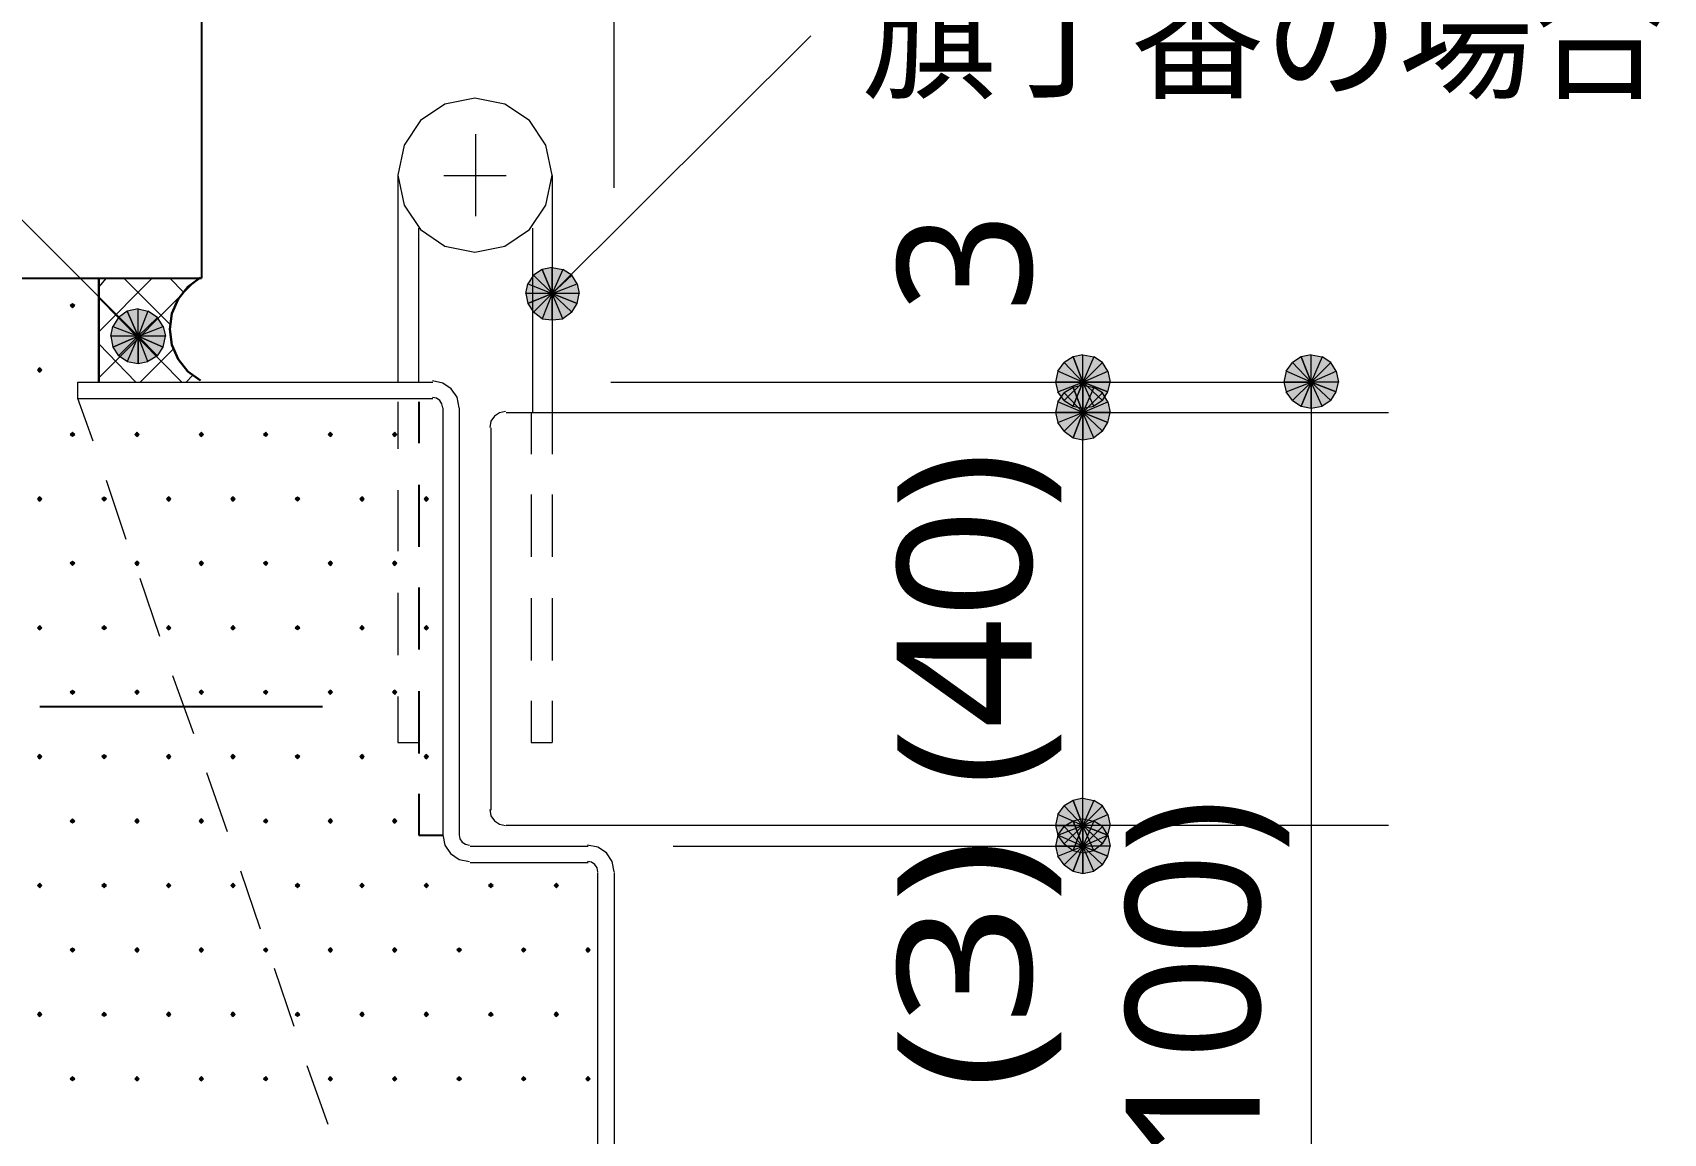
# Model space of a CAD drawing. Header units: millimetres. Extents: x 0 to 420, y 0 to 297.
# Drawn here: x 71.91 to 103.52, y 93.94 to 115.27 of the extents above; entities that cross this region are included whole.
import ezdxf
from ezdxf.enums import TextEntityAlignment as Align

# ---------------------------------------------------------------- set-up
doc = ezdxf.new("R2010")
doc.units = ezdxf.units.MM
doc.styles.add('kst32b', font='NotoSansJP-Variable.ttf')

msp = doc.modelspace()

# ---------------------------------------------------------------- hatches: boundary and pattern name
for points in [[(81.788, 110.68), (81.619, 110.575), (81.979, 110.215), (81.788, 110.68)], [(72.686, 110.024), (72.665, 110.003), (72.644, 109.982), (72.665, 109.961), (72.686, 109.94), (72.708, 109.961), (72.729, 109.982), (72.708, 110.003), (72.686, 110.024)], [(73.745, 109.876), (73.575, 109.749), (73.956, 109.389), (73.745, 109.876)], [(72.051, 108.775), (72.03, 108.754), (72.009, 108.733), (72.03, 108.712), (72.051, 108.691), (72.073, 108.712), (72.094, 108.733), (72.073, 108.754), (72.051, 108.775)], [(92.075, 108.035), (92.266, 107.992), (92.266, 108.5), (92.075, 108.035)], [(96.499, 108.035), (96.689, 107.992), (96.689, 108.5), (96.499, 108.035)], [(92.075, 107.421), (92.266, 107.379), (92.266, 107.908), (92.075, 107.421)], [(72.686, 107.527), (72.665, 107.505), (72.644, 107.484), (72.665, 107.463), (72.686, 107.442), (72.708, 107.463), (72.729, 107.484), (72.708, 107.505), (72.686, 107.527)], [(73.935, 107.527), (73.914, 107.505), (73.893, 107.484), (73.914, 107.463), (73.935, 107.442), (73.956, 107.463), (73.978, 107.484), (73.956, 107.505), (73.935, 107.527)], [(75.184, 107.527), (75.163, 107.505), (75.142, 107.484), (75.163, 107.463), (75.184, 107.442), (75.205, 107.463), (75.226, 107.484), (75.205, 107.505), (75.184, 107.527)], [(76.433, 107.527), (76.412, 107.505), (76.391, 107.484), (76.412, 107.463), (76.433, 107.442), (76.454, 107.463), (76.475, 107.484), (76.454, 107.505), (76.433, 107.527)], [(77.682, 107.527), (77.661, 107.505), (77.639, 107.484), (77.661, 107.463), (77.682, 107.442), (77.703, 107.463), (77.724, 107.484), (77.703, 107.505), (77.682, 107.527)], [(78.931, 107.527), (78.909, 107.505), (78.888, 107.484), (78.909, 107.463), (78.931, 107.442), (78.952, 107.463), (78.973, 107.484), (78.952, 107.505), (78.931, 107.527)], [(72.051, 106.278), (72.03, 106.257), (72.009, 106.236), (72.03, 106.214), (72.051, 106.193), (72.073, 106.214), (72.094, 106.236), (72.073, 106.257), (72.051, 106.278)], [(73.3, 106.278), (73.279, 106.257), (73.258, 106.236), (73.279, 106.214), (73.3, 106.193), (73.321, 106.214), (73.343, 106.236), (73.321, 106.257), (73.3, 106.278)], [(74.549, 106.278), (74.528, 106.257), (74.507, 106.236), (74.528, 106.214), (74.549, 106.193), (74.57, 106.214), (74.591, 106.236), (74.57, 106.257), (74.549, 106.278)], [(75.798, 106.278), (75.777, 106.257), (75.756, 106.236), (75.777, 106.214), (75.798, 106.193), (75.819, 106.214), (75.84, 106.236), (75.819, 106.257), (75.798, 106.278)], [(77.047, 106.278), (77.026, 106.257), (77.004, 106.236), (77.026, 106.214), (77.047, 106.193), (77.068, 106.214), (77.089, 106.236), (77.068, 106.257), (77.047, 106.278)], [(78.296, 106.278), (78.274, 106.257), (78.253, 106.236), (78.274, 106.214), (78.296, 106.193), (78.317, 106.214), (78.338, 106.236), (78.317, 106.257), (78.296, 106.278)], [(79.544, 106.278), (79.523, 106.257), (79.502, 106.236), (79.523, 106.214), (79.544, 106.193), (79.566, 106.214), (79.587, 106.236), (79.566, 106.257), (79.544, 106.278)], [(72.686, 105.029), (72.665, 105.008), (72.644, 104.987), (72.665, 104.966), (72.686, 104.944), (72.708, 104.966), (72.729, 104.987), (72.708, 105.008), (72.686, 105.029)], [(73.935, 105.029), (73.914, 105.008), (73.893, 104.987), (73.914, 104.966), (73.935, 104.944), (73.956, 104.966), (73.978, 104.987), (73.956, 105.008), (73.935, 105.029)], [(75.184, 105.029), (75.163, 105.008), (75.142, 104.987), (75.163, 104.966), (75.184, 104.944), (75.205, 104.966), (75.226, 104.987), (75.205, 105.008), (75.184, 105.029)], [(76.433, 105.029), (76.412, 105.008), (76.391, 104.987), (76.412, 104.966), (76.433, 104.944), (76.454, 104.966), (76.475, 104.987), (76.454, 105.008), (76.433, 105.029)], [(77.682, 105.029), (77.661, 105.008), (77.639, 104.987), (77.661, 104.966), (77.682, 104.944), (77.703, 104.966), (77.724, 104.987), (77.703, 105.008), (77.682, 105.029)], [(78.931, 105.029), (78.909, 105.008), (78.888, 104.987), (78.909, 104.966), (78.931, 104.944), (78.952, 104.966), (78.973, 104.987), (78.952, 105.008), (78.931, 105.029)], [(72.051, 103.78), (72.03, 103.759), (72.009, 103.738), (72.03, 103.717), (72.051, 103.696), (72.073, 103.717), (72.094, 103.738), (72.073, 103.759), (72.051, 103.78)], [(73.3, 103.78), (73.279, 103.759), (73.258, 103.738), (73.279, 103.717), (73.3, 103.696), (73.321, 103.717), (73.343, 103.738), (73.321, 103.759), (73.3, 103.78)], [(74.549, 103.78), (74.528, 103.759), (74.507, 103.738), (74.528, 103.717), (74.549, 103.696), (74.57, 103.717), (74.591, 103.738), (74.57, 103.759), (74.549, 103.78)], [(75.798, 103.78), (75.777, 103.759), (75.756, 103.738), (75.777, 103.717), (75.798, 103.696), (75.819, 103.717), (75.84, 103.738), (75.819, 103.759), (75.798, 103.78)], [(77.047, 103.78), (77.026, 103.759), (77.004, 103.738), (77.026, 103.717), (77.047, 103.696), (77.068, 103.717), (77.089, 103.738), (77.068, 103.759), (77.047, 103.78)], [(78.296, 103.78), (78.274, 103.759), (78.253, 103.738), (78.274, 103.717), (78.296, 103.696), (78.317, 103.717), (78.338, 103.738), (78.317, 103.759), (78.296, 103.78)], [(79.544, 103.78), (79.523, 103.759), (79.502, 103.738), (79.523, 103.717), (79.544, 103.696), (79.566, 103.717), (79.587, 103.738), (79.566, 103.759), (79.544, 103.78)], [(72.686, 102.531), (72.665, 102.51), (72.644, 102.489), (72.665, 102.468), (72.686, 102.447), (72.708, 102.468), (72.729, 102.489), (72.708, 102.51), (72.686, 102.531)], [(73.935, 102.531), (73.914, 102.51), (73.893, 102.489), (73.914, 102.468), (73.935, 102.447), (73.956, 102.468), (73.978, 102.489), (73.956, 102.51), (73.935, 102.531)], [(75.184, 102.531), (75.163, 102.51), (75.142, 102.489), (75.163, 102.468), (75.184, 102.447), (75.205, 102.468), (75.226, 102.489), (75.205, 102.51), (75.184, 102.531)], [(76.433, 102.531), (76.412, 102.51), (76.391, 102.489), (76.412, 102.468), (76.433, 102.447), (76.454, 102.468), (76.475, 102.489), (76.454, 102.51), (76.433, 102.531)], [(77.682, 102.531), (77.661, 102.51), (77.639, 102.489), (77.661, 102.468), (77.682, 102.447), (77.703, 102.468), (77.724, 102.489), (77.703, 102.51), (77.682, 102.531)], [(78.931, 102.531), (78.909, 102.51), (78.888, 102.489), (78.909, 102.468), (78.931, 102.447), (78.952, 102.468), (78.973, 102.489), (78.952, 102.51), (78.931, 102.531)], [(72.051, 101.282), (72.03, 101.261), (72.009, 101.24), (72.03, 101.219), (72.051, 101.198), (72.073, 101.219), (72.094, 101.24), (72.073, 101.261), (72.051, 101.282)], [(73.3, 101.282), (73.279, 101.261), (73.258, 101.24), (73.279, 101.219), (73.3, 101.198), (73.321, 101.219), (73.343, 101.24), (73.321, 101.261), (73.3, 101.282)], [(74.549, 101.282), (74.528, 101.261), (74.507, 101.24), (74.528, 101.219), (74.549, 101.198), (74.57, 101.219), (74.591, 101.24), (74.57, 101.261), (74.549, 101.282)], [(75.798, 101.282), (75.777, 101.261), (75.756, 101.24), (75.777, 101.219), (75.798, 101.198), (75.819, 101.219), (75.84, 101.24), (75.819, 101.261), (75.798, 101.282)], [(77.047, 101.282), (77.026, 101.261), (77.004, 101.24), (77.026, 101.219), (77.047, 101.198), (77.068, 101.219), (77.089, 101.24), (77.068, 101.261), (77.047, 101.282)], [(78.296, 101.282), (78.274, 101.261), (78.253, 101.24), (78.274, 101.219), (78.296, 101.198), (78.317, 101.219), (78.338, 101.24), (78.317, 101.261), (78.296, 101.282)], [(79.544, 101.282), (79.523, 101.261), (79.502, 101.24), (79.523, 101.219), (79.544, 101.198), (79.566, 101.219), (79.587, 101.24), (79.566, 101.261), (79.544, 101.282)], [(72.686, 100.034), (72.665, 100.012), (72.644, 99.991), (72.665, 99.97), (72.686, 99.949), (72.708, 99.97), (72.729, 99.991), (72.708, 100.012), (72.686, 100.034)], [(73.935, 100.034), (73.914, 100.012), (73.893, 99.991), (73.914, 99.97), (73.935, 99.949), (73.956, 99.97), (73.978, 99.991), (73.956, 100.012), (73.935, 100.034)], [(75.184, 100.034), (75.163, 100.012), (75.142, 99.991), (75.163, 99.97), (75.184, 99.949), (75.205, 99.97), (75.226, 99.991), (75.205, 100.012), (75.184, 100.034)], [(76.433, 100.034), (76.412, 100.012), (76.391, 99.991), (76.412, 99.97), (76.433, 99.949), (76.454, 99.97), (76.475, 99.991), (76.454, 100.012), (76.433, 100.034)], [(77.682, 100.034), (77.661, 100.012), (77.639, 99.991), (77.661, 99.97), (77.682, 99.949), (77.703, 99.97), (77.724, 99.991), (77.703, 100.012), (77.682, 100.034)], [(78.931, 100.034), (78.909, 100.012), (78.888, 99.991), (78.909, 99.97), (78.931, 99.949), (78.952, 99.97), (78.973, 99.991), (78.952, 100.012), (78.931, 100.034)], [(92.075, 99.42), (92.266, 99.377), (92.266, 99.907), (92.075, 99.42)], [(92.075, 99.018), (92.266, 98.975), (92.266, 99.504), (92.075, 99.018)], [(72.051, 98.785), (72.03, 98.764), (72.009, 98.743), (72.03, 98.721), (72.051, 98.7), (72.073, 98.721), (72.094, 98.743), (72.073, 98.764), (72.051, 98.785)], [(73.3, 98.785), (73.279, 98.764), (73.258, 98.743), (73.279, 98.721), (73.3, 98.7), (73.321, 98.721), (73.343, 98.743), (73.321, 98.764), (73.3, 98.785)], [(74.549, 98.785), (74.528, 98.764), (74.507, 98.743), (74.528, 98.721), (74.549, 98.7), (74.57, 98.721), (74.591, 98.743), (74.57, 98.764), (74.549, 98.785)], [(75.798, 98.785), (75.777, 98.764), (75.756, 98.743), (75.777, 98.721), (75.798, 98.7), (75.819, 98.721), (75.84, 98.743), (75.819, 98.764), (75.798, 98.785)], [(77.047, 98.785), (77.026, 98.764), (77.004, 98.743), (77.026, 98.721), (77.047, 98.7), (77.068, 98.721), (77.089, 98.743), (77.068, 98.764), (77.047, 98.785)], [(78.296, 98.785), (78.274, 98.764), (78.253, 98.743), (78.274, 98.721), (78.296, 98.7), (78.317, 98.721), (78.338, 98.743), (78.317, 98.764), (78.296, 98.785)], [(79.544, 98.785), (79.523, 98.764), (79.502, 98.743), (79.523, 98.721), (79.544, 98.7), (79.566, 98.721), (79.587, 98.743), (79.566, 98.764), (79.544, 98.785)], [(80.793, 98.785), (80.772, 98.764), (80.751, 98.743), (80.772, 98.721), (80.793, 98.7), (80.814, 98.721), (80.836, 98.743), (80.814, 98.764), (80.793, 98.785)], [(82.063, 98.785), (82.042, 98.764), (82.021, 98.743), (82.042, 98.721), (82.063, 98.7), (82.084, 98.721), (82.106, 98.743), (82.084, 98.764), (82.063, 98.785)], [(72.686, 97.536), (72.665, 97.515), (72.644, 97.494), (72.665, 97.472), (72.686, 97.451), (72.708, 97.472), (72.729, 97.494), (72.708, 97.515), (72.686, 97.536)], [(73.935, 97.536), (73.914, 97.515), (73.893, 97.494), (73.914, 97.472), (73.935, 97.451), (73.956, 97.472), (73.978, 97.494), (73.956, 97.515), (73.935, 97.536)], [(75.184, 97.536), (75.163, 97.515), (75.142, 97.494), (75.163, 97.472), (75.184, 97.451), (75.205, 97.472), (75.226, 97.494), (75.205, 97.515), (75.184, 97.536)], [(76.433, 97.536), (76.412, 97.515), (76.391, 97.494), (76.412, 97.472), (76.433, 97.451), (76.454, 97.472), (76.475, 97.494), (76.454, 97.515), (76.433, 97.536)], [(77.682, 97.536), (77.661, 97.515), (77.639, 97.494), (77.661, 97.472), (77.682, 97.451), (77.703, 97.472), (77.724, 97.494), (77.703, 97.515), (77.682, 97.536)], [(78.931, 97.536), (78.909, 97.515), (78.888, 97.494), (78.909, 97.472), (78.931, 97.451), (78.952, 97.472), (78.973, 97.494), (78.952, 97.515), (78.931, 97.536)], [(80.179, 97.536), (80.158, 97.515), (80.137, 97.494), (80.158, 97.472), (80.179, 97.451), (80.201, 97.472), (80.222, 97.494), (80.201, 97.515), (80.179, 97.536)], [(81.428, 97.536), (81.407, 97.515), (81.386, 97.494), (81.407, 97.472), (81.428, 97.451), (81.449, 97.472), (81.471, 97.494), (81.449, 97.515), (81.428, 97.536)], [(82.677, 97.536), (82.656, 97.515), (82.635, 97.494), (82.656, 97.472), (82.677, 97.451), (82.698, 97.472), (82.719, 97.494), (82.698, 97.515), (82.677, 97.536)], [(72.051, 96.287), (72.03, 96.266), (72.009, 96.245), (72.03, 96.224), (72.051, 96.202), (72.073, 96.224), (72.094, 96.245), (72.073, 96.266), (72.051, 96.287)], [(73.3, 96.287), (73.279, 96.266), (73.258, 96.245), (73.279, 96.224), (73.3, 96.202), (73.321, 96.224), (73.343, 96.245), (73.321, 96.266), (73.3, 96.287)], [(74.549, 96.287), (74.528, 96.266), (74.507, 96.245), (74.528, 96.224), (74.549, 96.202), (74.57, 96.224), (74.591, 96.245), (74.57, 96.266), (74.549, 96.287)], [(75.798, 96.287), (75.777, 96.266), (75.756, 96.245), (75.777, 96.224), (75.798, 96.202), (75.819, 96.224), (75.84, 96.245), (75.819, 96.266), (75.798, 96.287)], [(77.047, 96.287), (77.026, 96.266), (77.004, 96.245), (77.026, 96.224), (77.047, 96.202), (77.068, 96.224), (77.089, 96.245), (77.068, 96.266), (77.047, 96.287)], [(78.296, 96.287), (78.274, 96.266), (78.253, 96.245), (78.274, 96.224), (78.296, 96.202), (78.317, 96.224), (78.338, 96.245), (78.317, 96.266), (78.296, 96.287)], [(79.544, 96.287), (79.523, 96.266), (79.502, 96.245), (79.523, 96.224), (79.544, 96.202), (79.566, 96.224), (79.587, 96.245), (79.566, 96.266), (79.544, 96.287)], [(80.793, 96.287), (80.772, 96.266), (80.751, 96.245), (80.772, 96.224), (80.793, 96.202), (80.814, 96.224), (80.836, 96.245), (80.814, 96.266), (80.793, 96.287)], [(82.063, 96.287), (82.042, 96.266), (82.021, 96.245), (82.042, 96.224), (82.063, 96.202), (82.084, 96.224), (82.106, 96.245), (82.084, 96.266), (82.063, 96.287)], [(72.686, 95.038), (72.665, 95.017), (72.644, 94.996), (72.665, 94.975), (72.686, 94.954), (72.708, 94.975), (72.729, 94.996), (72.708, 95.017), (72.686, 95.038)], [(73.935, 95.038), (73.914, 95.017), (73.893, 94.996), (73.914, 94.975), (73.935, 94.954), (73.956, 94.975), (73.978, 94.996), (73.956, 95.017), (73.935, 95.038)], [(75.184, 95.038), (75.163, 95.017), (75.142, 94.996), (75.163, 94.975), (75.184, 94.954), (75.205, 94.975), (75.226, 94.996), (75.205, 95.017), (75.184, 95.038)], [(76.433, 95.038), (76.412, 95.017), (76.391, 94.996), (76.412, 94.975), (76.433, 94.954), (76.454, 94.975), (76.475, 94.996), (76.454, 95.017), (76.433, 95.038)], [(77.682, 95.038), (77.661, 95.017), (77.639, 94.996), (77.661, 94.975), (77.682, 94.954), (77.703, 94.975), (77.724, 94.996), (77.703, 95.017), (77.682, 95.038)], [(78.931, 95.038), (78.909, 95.017), (78.888, 94.996), (78.909, 94.975), (78.931, 94.954), (78.952, 94.975), (78.973, 94.996), (78.952, 95.017), (78.931, 95.038)], [(80.179, 95.038), (80.158, 95.017), (80.137, 94.996), (80.158, 94.975), (80.179, 94.954), (80.201, 94.975), (80.222, 94.996), (80.201, 95.017), (80.179, 95.038)], [(81.428, 95.038), (81.407, 95.017), (81.386, 94.996), (81.407, 94.975), (81.428, 94.954), (81.449, 94.975), (81.471, 94.996), (81.449, 95.017), (81.428, 95.038)], [(82.677, 95.038), (82.656, 95.017), (82.635, 94.996), (82.656, 94.975), (82.677, 94.954), (82.698, 94.975), (82.719, 94.996), (82.698, 95.017), (82.677, 95.038)]]:
    msp.add_hatch(color=7).paths.add_polyline_path(points)
h = msp.add_hatch(color=7)
h.paths.add_polyline_path([(82.36, 110.575), (82.19, 110.68), (81.979, 110.215), (82.36, 110.575)])
h.paths.add_polyline_path([(82.19, 110.68), (81.979, 110.215), (81.979, 110.723), (82.19, 110.68)])
h.paths.add_polyline_path([(81.979, 110.215), (81.979, 110.723), (81.788, 110.68), (81.979, 110.215)])
h = msp.add_hatch(color=7)
h.paths.add_polyline_path([(81.619, 110.575), (81.513, 110.405), (81.979, 110.215), (81.619, 110.575)])
h.paths.add_polyline_path([(81.513, 110.405), (81.979, 110.215), (81.471, 110.215), (81.513, 110.405)])
h.paths.add_polyline_path([(81.979, 110.215), (81.471, 110.215), (81.513, 110.024), (81.979, 110.215)])
h = msp.add_hatch(color=7)
h.paths.add_polyline_path([(82.465, 110.024), (82.508, 110.215), (81.979, 110.215), (82.465, 110.024)])
h.paths.add_polyline_path([(82.508, 110.215), (81.979, 110.215), (82.465, 110.405), (82.508, 110.215)])
h.paths.add_polyline_path([(81.979, 110.215), (82.465, 110.405), (82.36, 110.575), (81.979, 110.215)])
h = msp.add_hatch(color=7)
h.paths.add_polyline_path([(81.513, 110.024), (81.619, 109.855), (81.979, 110.215), (81.513, 110.024)])
h.paths.add_polyline_path([(81.619, 109.855), (81.979, 110.215), (81.788, 109.728), (81.619, 109.855)])
h.paths.add_polyline_path([(81.979, 110.215), (81.788, 109.728), (81.979, 109.707), (81.979, 110.215)])
h = msp.add_hatch(color=7)
h.paths.add_polyline_path([(81.979, 109.707), (82.19, 109.728), (81.979, 110.215), (81.979, 109.707)])
h.paths.add_polyline_path([(82.19, 109.728), (81.979, 110.215), (82.36, 109.855), (82.19, 109.728)])
h.paths.add_polyline_path([(81.979, 110.215), (82.36, 109.855), (82.465, 110.024), (81.979, 110.215)])
h = msp.add_hatch(color=7)
h.paths.add_polyline_path([(73.575, 109.749), (73.47, 109.58), (73.956, 109.389), (73.575, 109.749)])
h.paths.add_polyline_path([(73.47, 109.58), (73.956, 109.389), (73.427, 109.389), (73.47, 109.58)])
h.paths.add_polyline_path([(73.956, 109.389), (73.427, 109.389), (73.47, 109.178), (73.956, 109.389)])
h = msp.add_hatch(color=7)
h.paths.add_polyline_path([(74.337, 109.749), (74.147, 109.876), (73.956, 109.389), (74.337, 109.749)])
h.paths.add_polyline_path([(74.147, 109.876), (73.956, 109.389), (73.956, 109.918), (74.147, 109.876)])
h.paths.add_polyline_path([(73.956, 109.389), (73.956, 109.918), (73.745, 109.876), (73.956, 109.389)])
h = msp.add_hatch(color=7)
h.paths.add_polyline_path([(74.443, 109.178), (74.486, 109.389), (73.956, 109.389), (74.443, 109.178)])
h.paths.add_polyline_path([(74.486, 109.389), (73.956, 109.389), (74.443, 109.58), (74.486, 109.389)])
h.paths.add_polyline_path([(73.956, 109.389), (74.443, 109.58), (74.337, 109.749), (73.956, 109.389)])
h = msp.add_hatch(color=7)
h.paths.add_polyline_path([(73.47, 109.178), (73.575, 109.008), (73.956, 109.389), (73.47, 109.178)])
h.paths.add_polyline_path([(73.575, 109.008), (73.956, 109.389), (73.745, 108.902), (73.575, 109.008)])
h.paths.add_polyline_path([(73.956, 109.389), (73.745, 108.902), (73.956, 108.86), (73.956, 109.389)])
h = msp.add_hatch(color=7)
h.paths.add_polyline_path([(73.956, 108.86), (74.147, 108.902), (73.956, 109.389), (73.956, 108.86)])
h.paths.add_polyline_path([(74.147, 108.902), (73.956, 109.389), (74.337, 109.008), (74.147, 108.902)])
h.paths.add_polyline_path([(73.956, 109.389), (74.337, 109.008), (74.443, 109.178), (73.956, 109.389)])
h = msp.add_hatch(color=7)
h.paths.add_polyline_path([(92.646, 108.881), (92.477, 108.987), (92.266, 108.5), (92.646, 108.881)])
h.paths.add_polyline_path([(92.477, 108.987), (92.266, 108.5), (92.266, 109.029), (92.477, 108.987)])
h.paths.add_polyline_path([(92.266, 108.5), (92.266, 109.029), (92.075, 108.987), (92.266, 108.5)])
h = msp.add_hatch(color=7)
h.paths.add_polyline_path([(97.07, 108.881), (96.901, 108.987), (96.689, 108.5), (97.07, 108.881)])
h.paths.add_polyline_path([(96.901, 108.987), (96.689, 108.5), (96.689, 109.029), (96.901, 108.987)])
h.paths.add_polyline_path([(96.689, 108.5), (96.689, 109.029), (96.499, 108.987), (96.689, 108.5)])
h = msp.add_hatch(color=7)
h.paths.add_polyline_path([(92.075, 108.987), (91.906, 108.881), (92.266, 108.5), (92.075, 108.987)])
h.paths.add_polyline_path([(91.906, 108.881), (92.266, 108.5), (91.779, 108.712), (91.906, 108.881)])
h.paths.add_polyline_path([(92.266, 108.5), (91.779, 108.712), (91.736, 108.5), (92.266, 108.5)])
h = msp.add_hatch(color=7)
h.paths.add_polyline_path([(92.752, 108.31), (92.795, 108.5), (92.266, 108.5), (92.752, 108.31)])
h.paths.add_polyline_path([(92.795, 108.5), (92.266, 108.5), (92.752, 108.712), (92.795, 108.5)])
h.paths.add_polyline_path([(92.266, 108.5), (92.752, 108.712), (92.646, 108.881), (92.266, 108.5)])
h = msp.add_hatch(color=7)
h.paths.add_polyline_path([(96.499, 108.987), (96.329, 108.881), (96.689, 108.5), (96.499, 108.987)])
h.paths.add_polyline_path([(96.329, 108.881), (96.689, 108.5), (96.203, 108.712), (96.329, 108.881)])
h.paths.add_polyline_path([(96.689, 108.5), (96.203, 108.712), (96.16, 108.5), (96.689, 108.5)])
h = msp.add_hatch(color=7)
h.paths.add_polyline_path([(97.176, 108.31), (97.219, 108.5), (96.689, 108.5), (97.176, 108.31)])
h.paths.add_polyline_path([(97.219, 108.5), (96.689, 108.5), (97.176, 108.712), (97.219, 108.5)])
h.paths.add_polyline_path([(96.689, 108.5), (97.176, 108.712), (97.07, 108.881), (96.689, 108.5)])
h = msp.add_hatch(color=7)
h.paths.add_polyline_path([(91.736, 108.5), (91.779, 108.31), (92.266, 108.5), (91.736, 108.5)])
h.paths.add_polyline_path([(91.779, 108.31), (92.266, 108.5), (91.906, 108.14), (91.779, 108.31)])
h.paths.add_polyline_path([(92.266, 108.5), (91.906, 108.14), (92.075, 108.035), (92.266, 108.5)])
h = msp.add_hatch(color=7)
h.paths.add_polyline_path([(92.646, 108.289), (92.477, 108.395), (92.266, 107.908), (92.646, 108.289)])
h.paths.add_polyline_path([(92.477, 108.395), (92.266, 107.908), (92.266, 108.437), (92.477, 108.395)])
h.paths.add_polyline_path([(92.266, 107.908), (92.266, 108.437), (92.075, 108.395), (92.266, 107.908)])
h = msp.add_hatch(color=7)
h.paths.add_polyline_path([(92.266, 107.992), (92.477, 108.035), (92.266, 108.5), (92.266, 107.992)])
h.paths.add_polyline_path([(92.477, 108.035), (92.266, 108.5), (92.646, 108.14), (92.477, 108.035)])
h.paths.add_polyline_path([(92.266, 108.5), (92.646, 108.14), (92.752, 108.31), (92.266, 108.5)])
h = msp.add_hatch(color=7)
h.paths.add_polyline_path([(96.16, 108.5), (96.203, 108.31), (96.689, 108.5), (96.16, 108.5)])
h.paths.add_polyline_path([(96.203, 108.31), (96.689, 108.5), (96.329, 108.14), (96.203, 108.31)])
h.paths.add_polyline_path([(96.689, 108.5), (96.329, 108.14), (96.499, 108.035), (96.689, 108.5)])
h = msp.add_hatch(color=7)
h.paths.add_polyline_path([(96.689, 107.992), (96.901, 108.035), (96.689, 108.5), (96.689, 107.992)])
h.paths.add_polyline_path([(96.901, 108.035), (96.689, 108.5), (97.07, 108.14), (96.901, 108.035)])
h.paths.add_polyline_path([(96.689, 108.5), (97.07, 108.14), (97.176, 108.31), (96.689, 108.5)])
h = msp.add_hatch(color=7)
h.paths.add_polyline_path([(92.075, 108.395), (91.906, 108.289), (92.266, 107.908), (92.075, 108.395)])
h.paths.add_polyline_path([(91.906, 108.289), (92.266, 107.908), (91.779, 108.119), (91.906, 108.289)])
h.paths.add_polyline_path([(92.266, 107.908), (91.779, 108.119), (91.736, 107.908), (92.266, 107.908)])
h = msp.add_hatch(color=7)
h.paths.add_polyline_path([(92.752, 107.717), (92.795, 107.908), (92.266, 107.908), (92.752, 107.717)])
h.paths.add_polyline_path([(92.795, 107.908), (92.266, 107.908), (92.752, 108.119), (92.795, 107.908)])
h.paths.add_polyline_path([(92.266, 107.908), (92.752, 108.119), (92.646, 108.289), (92.266, 107.908)])
h = msp.add_hatch(color=7)
h.paths.add_polyline_path([(91.736, 107.908), (91.779, 107.717), (92.266, 107.908), (91.736, 107.908)])
h.paths.add_polyline_path([(91.779, 107.717), (92.266, 107.908), (91.906, 107.548), (91.779, 107.717)])
h.paths.add_polyline_path([(92.266, 107.908), (91.906, 107.548), (92.075, 107.421), (92.266, 107.908)])
h = msp.add_hatch(color=7)
h.paths.add_polyline_path([(92.266, 107.379), (92.477, 107.421), (92.266, 107.908), (92.266, 107.379)])
h.paths.add_polyline_path([(92.477, 107.421), (92.266, 107.908), (92.646, 107.548), (92.477, 107.421)])
h.paths.add_polyline_path([(92.266, 107.908), (92.646, 107.548), (92.752, 107.717), (92.266, 107.908)])
h = msp.add_hatch(color=7)
h.paths.add_polyline_path([(92.075, 100.393), (91.906, 100.288), (92.266, 99.907), (92.075, 100.393)])
h.paths.add_polyline_path([(91.906, 100.288), (92.266, 99.907), (91.779, 100.118), (91.906, 100.288)])
h.paths.add_polyline_path([(92.266, 99.907), (91.779, 100.118), (91.736, 99.907), (92.266, 99.907)])
h = msp.add_hatch(color=7)
h.paths.add_polyline_path([(92.646, 100.288), (92.477, 100.393), (92.266, 99.907), (92.646, 100.288)])
h.paths.add_polyline_path([(92.477, 100.393), (92.266, 99.907), (92.266, 100.436), (92.477, 100.393)])
h.paths.add_polyline_path([(92.266, 99.907), (92.266, 100.436), (92.075, 100.393), (92.266, 99.907)])
h = msp.add_hatch(color=7)
h.paths.add_polyline_path([(92.752, 99.716), (92.795, 99.907), (92.266, 99.907), (92.752, 99.716)])
h.paths.add_polyline_path([(92.795, 99.907), (92.266, 99.907), (92.752, 100.118), (92.795, 99.907)])
h.paths.add_polyline_path([(92.266, 99.907), (92.752, 100.118), (92.646, 100.288), (92.266, 99.907)])
h = msp.add_hatch(color=7)
h.paths.add_polyline_path([(92.075, 99.991), (91.906, 99.886), (92.266, 99.504), (92.075, 99.991)])
h.paths.add_polyline_path([(91.906, 99.886), (92.266, 99.504), (91.779, 99.716), (91.906, 99.886)])
h.paths.add_polyline_path([(92.266, 99.504), (91.779, 99.716), (91.736, 99.504), (92.266, 99.504)])
h = msp.add_hatch(color=7)
h.paths.add_polyline_path([(91.736, 99.907), (91.779, 99.716), (92.266, 99.907), (91.736, 99.907)])
h.paths.add_polyline_path([(91.779, 99.716), (92.266, 99.907), (91.906, 99.547), (91.779, 99.716)])
h.paths.add_polyline_path([(92.266, 99.907), (91.906, 99.547), (92.075, 99.42), (92.266, 99.907)])
h = msp.add_hatch(color=7)
h.paths.add_polyline_path([(92.646, 99.886), (92.477, 99.991), (92.266, 99.504), (92.646, 99.886)])
h.paths.add_polyline_path([(92.477, 99.991), (92.266, 99.504), (92.266, 100.034), (92.477, 99.991)])
h.paths.add_polyline_path([(92.266, 99.504), (92.266, 100.034), (92.075, 99.991), (92.266, 99.504)])
h = msp.add_hatch(color=7)
h.paths.add_polyline_path([(92.266, 99.377), (92.477, 99.42), (92.266, 99.907), (92.266, 99.377)])
h.paths.add_polyline_path([(92.477, 99.42), (92.266, 99.907), (92.646, 99.547), (92.477, 99.42)])
h.paths.add_polyline_path([(92.266, 99.907), (92.646, 99.547), (92.752, 99.716), (92.266, 99.907)])
h = msp.add_hatch(color=7)
h.paths.add_polyline_path([(92.752, 99.314), (92.795, 99.504), (92.266, 99.504), (92.752, 99.314)])
h.paths.add_polyline_path([(92.795, 99.504), (92.266, 99.504), (92.752, 99.716), (92.795, 99.504)])
h.paths.add_polyline_path([(92.266, 99.504), (92.752, 99.716), (92.646, 99.886), (92.266, 99.504)])
h = msp.add_hatch(color=7)
h.paths.add_polyline_path([(91.736, 99.504), (91.779, 99.314), (92.266, 99.504), (91.736, 99.504)])
h.paths.add_polyline_path([(91.779, 99.314), (92.266, 99.504), (91.906, 99.145), (91.779, 99.314)])
h.paths.add_polyline_path([(92.266, 99.504), (91.906, 99.145), (92.075, 99.018), (92.266, 99.504)])
h = msp.add_hatch(color=7)
h.paths.add_polyline_path([(92.266, 98.975), (92.477, 99.018), (92.266, 99.504), (92.266, 98.975)])
h.paths.add_polyline_path([(92.477, 99.018), (92.266, 99.504), (92.646, 99.145), (92.477, 99.018)])
h.paths.add_polyline_path([(92.266, 99.504), (92.646, 99.145), (92.752, 99.314), (92.266, 99.504)])

# ---------------------------------------------------------------- linework, layer by layer
at = {"lineweight": 25}
for points in [[(75.184, 126.111), (75.184, 110.511)], [(71.184, 110.511), (75.184, 110.511)], [(79.396, 108.119), (79.396, 107.315)], [(79.396, 106.511), (79.396, 105.304)], [(79.396, 104.521), (79.396, 103.314)], [(79.396, 102.51), (79.396, 101.304)], [(72.051, 102.214), (77.534, 102.214)], [(79.396, 100.521), (79.396, 99.716)], [(79.396, 99.716), (79.862, 99.716)]]:
    msp.add_lwpolyline(points, dxfattribs=at)
at = {"lineweight": 13}
for points in [[(83.185, 112.268), (83.185, 125.73)], [(81.979, 110.215), (86.995, 115.21)], [(73.956, 109.389), (68.453, 114.893)], [(80.497, 113.305), (80.497, 111.718)], [(78.994, 112.501), (78.994, 108.5)], [(79.883, 112.501), (81.09, 112.501)], [(81.979, 112.501), (81.979, 107.908)], [(79.396, 108.5), (79.396, 111.485)], [(81.598, 111.485), (81.598, 107.908)], [(73.194, 110.342), (73.343, 110.511)], [(73.194, 109.474), (74.232, 110.511)], [(73.194, 108.585), (75.121, 110.511)], [(74.591, 109.601), (73.681, 110.511)], [(74.845, 110.236), (74.57, 110.511)], [(74.803, 108.5), (73.194, 110.13)], [(73.914, 108.5), (73.194, 109.241)], [(73.999, 108.5), (74.655, 109.156)], [(72.792, 108.5), (79.671, 108.5)], [(72.792, 108.183), (72.792, 108.5)], [(74.888, 108.5), (75.015, 108.627)], [(80.179, 108.003), (80.139, 108.205), (80.027, 108.37), (79.863, 108.481), (79.661, 108.521)], [(83.121, 108.5), (96.689, 108.5)], [(92.266, 99.504), (92.266, 99.907), (92.266, 107.908), (92.266, 108.5)], [(96.689, 108.5), (96.689, 88.519)], [(72.792, 108.183), (79.671, 108.183)], [(73.088, 107.357), (72.792, 108.183)], [(78.994, 108.119), (78.994, 107.209)], [(79.862, 108.003), (79.846, 108.081), (79.803, 108.145), (79.739, 108.188), (79.661, 108.204)], [(79.862, 107.992), (79.862, 99.716)], [(80.179, 107.992), (80.179, 99.716)], [(81.079, 107.929), (80.959, 107.905), (80.862, 107.839), (80.796, 107.741), (80.772, 107.622)], [(81.09, 107.908), (98.192, 107.908)], [(81.576, 107.908), (81.576, 107.103)], [(81.576, 107.908), (81.576, 107.103)], [(81.979, 107.908), (81.979, 107.103)], [(81.979, 107.908), (81.979, 107.103)], [(80.793, 107.611), (80.793, 100.203)], [(73.724, 105.452), (73.343, 106.595)], [(78.994, 106.405), (78.994, 105.22)], [(81.576, 106.32), (81.576, 105.114)], [(81.576, 106.32), (81.576, 105.114)], [(81.979, 106.32), (81.979, 105.114)], [(81.979, 106.32), (81.979, 105.114)], [(74.38, 103.568), (73.999, 104.69)], [(78.994, 104.415), (78.994, 103.209)], [(81.576, 104.309), (81.576, 103.103)], [(81.576, 104.309), (81.576, 103.103)], [(81.979, 104.309), (81.979, 103.103)], [(81.979, 104.309), (81.979, 103.103)], [(75.036, 101.685), (74.634, 102.806)], [(78.994, 102.404), (78.994, 101.515)], [(81.576, 102.32), (81.576, 101.515)], [(81.576, 102.32), (81.576, 101.515)], [(81.979, 102.32), (81.979, 101.515)], [(81.979, 102.32), (81.979, 101.515)], [(78.994, 101.515), (79.396, 101.515)], [(81.576, 101.515), (81.979, 101.515)], [(75.692, 99.78), (75.29, 100.923)], [(80.772, 100.214), (80.796, 100.094), (80.862, 99.997), (80.959, 99.931), (81.079, 99.907)], [(98.192, 99.907), (81.09, 99.907)], [(79.862, 99.727), (79.903, 99.525), (80.014, 99.36), (80.179, 99.249), (80.38, 99.208)], [(80.179, 99.727), (80.195, 99.648), (80.238, 99.585), (80.302, 99.541), (80.38, 99.526)], [(80.391, 99.504), (82.677, 99.504)], [(83.185, 99.007), (83.144, 99.209), (83.033, 99.374), (82.868, 99.485), (82.666, 99.526)], [(84.328, 99.504), (92.266, 99.504)], [(76.327, 97.896), (75.946, 99.018)], [(80.391, 99.187), (82.677, 99.187)], [(82.868, 99.007), (82.852, 99.085), (82.809, 99.149), (82.745, 99.192), (82.666, 99.208)], [(82.868, 89.027), (82.868, 98.996)], [(83.185, 98.996), (83.185, 89.027)], [(76.983, 96.012), (76.602, 97.134)], [(77.639, 94.107), (77.237, 95.25)]]:
    msp.add_lwpolyline(points, dxfattribs=at)
msp.add_lwpolyline([(81.979, 112.511), (81.861, 113.092), (81.541, 113.567), (81.067, 113.886), (80.486, 114.004), (79.905, 113.886), (79.431, 113.567), (79.111, 113.092), (78.994, 112.511), (79.111, 111.931), (79.431, 111.456), (79.905, 111.136), (80.486, 111.019), (81.067, 111.136), (81.541, 111.456), (81.861, 111.931)], close=True, dxfattribs=at)
at = {"lineweight": 0}
for points in [[(81.788, 110.68), (81.619, 110.575), (81.979, 110.215)], [(81.979, 110.215), (81.979, 110.723), (81.788, 110.68)], [(82.19, 110.68), (81.979, 110.215), (81.979, 110.723)], [(82.36, 110.575), (82.19, 110.68), (81.979, 110.215)], [(81.513, 110.405), (81.979, 110.215), (81.471, 110.215)], [(81.619, 110.575), (81.513, 110.405), (81.979, 110.215)], [(81.979, 110.215), (82.465, 110.405), (82.36, 110.575)], [(82.508, 110.215), (81.979, 110.215), (82.465, 110.405)], [(72.686, 110.024), (72.665, 110.003), (72.644, 109.982), (72.665, 109.961), (72.686, 109.94), (72.708, 109.961), (72.729, 109.982), (72.708, 110.003)], [(81.979, 110.215), (81.471, 110.215), (81.513, 110.024)], [(81.513, 110.024), (81.619, 109.855), (81.979, 110.215)], [(81.619, 109.855), (81.979, 110.215), (81.788, 109.728)], [(81.979, 110.215), (81.788, 109.728), (81.979, 109.707)], [(81.979, 109.707), (82.19, 109.728), (81.979, 110.215)], [(82.19, 109.728), (81.979, 110.215), (82.36, 109.855)], [(81.979, 110.215), (82.36, 109.855), (82.465, 110.024)], [(82.465, 110.024), (82.508, 110.215), (81.979, 110.215)], [(73.575, 109.749), (73.47, 109.58), (73.956, 109.389)], [(73.745, 109.876), (73.575, 109.749), (73.956, 109.389)], [(73.956, 109.389), (73.956, 109.918), (73.745, 109.876)], [(74.147, 109.876), (73.956, 109.389), (73.956, 109.918)], [(74.337, 109.749), (74.147, 109.876), (73.956, 109.389)], [(73.956, 109.389), (74.443, 109.58), (74.337, 109.749)], [(73.47, 109.58), (73.956, 109.389), (73.427, 109.389)], [(73.956, 109.389), (73.427, 109.389), (73.47, 109.178)], [(73.47, 109.178), (73.575, 109.008), (73.956, 109.389)], [(73.575, 109.008), (73.956, 109.389), (73.745, 108.902)], [(73.956, 109.389), (73.745, 108.902), (73.956, 108.86)], [(74.486, 109.389), (73.956, 109.389), (74.443, 109.58)], [(73.956, 108.86), (74.147, 108.902), (73.956, 109.389)], [(74.147, 108.902), (73.956, 109.389), (74.337, 109.008)], [(73.956, 109.389), (74.337, 109.008), (74.443, 109.178)], [(74.443, 109.178), (74.486, 109.389), (73.956, 109.389)], [(92.266, 108.5), (92.266, 109.029), (92.075, 108.987)], [(92.477, 108.987), (92.266, 108.5), (92.266, 109.029)], [(96.689, 108.5), (96.689, 109.029), (96.499, 108.987)], [(96.901, 108.987), (96.689, 108.5), (96.689, 109.029)], [(72.051, 108.775), (72.03, 108.754), (72.009, 108.733), (72.03, 108.712), (72.051, 108.691), (72.073, 108.712), (72.094, 108.733), (72.073, 108.754)], [(92.266, 108.5), (91.779, 108.712), (91.736, 108.5)], [(91.906, 108.881), (92.266, 108.5), (91.779, 108.712)], [(92.075, 108.987), (91.906, 108.881), (92.266, 108.5)], [(92.646, 108.881), (92.477, 108.987), (92.266, 108.5)], [(92.266, 108.5), (92.752, 108.712), (92.646, 108.881)], [(92.795, 108.5), (92.266, 108.5), (92.752, 108.712)], [(96.689, 108.5), (96.203, 108.712), (96.16, 108.5)], [(96.329, 108.881), (96.689, 108.5), (96.203, 108.712)], [(96.499, 108.987), (96.329, 108.881), (96.689, 108.5)], [(97.07, 108.881), (96.901, 108.987), (96.689, 108.5)], [(96.689, 108.5), (97.176, 108.712), (97.07, 108.881)], [(97.219, 108.5), (96.689, 108.5), (97.176, 108.712)], [(91.736, 108.5), (91.779, 108.31), (92.266, 108.5)], [(91.779, 108.31), (92.266, 108.5), (91.906, 108.14)], [(92.266, 108.5), (91.906, 108.14), (92.075, 108.035)], [(92.075, 108.035), (92.266, 107.992), (92.266, 108.5)], [(92.266, 107.908), (92.266, 108.437), (92.075, 108.395)], [(92.266, 107.992), (92.477, 108.035), (92.266, 108.5)], [(92.477, 108.035), (92.266, 108.5), (92.646, 108.14)], [(92.266, 108.5), (92.646, 108.14), (92.752, 108.31)], [(92.752, 108.31), (92.795, 108.5), (92.266, 108.5)], [(92.477, 108.395), (92.266, 107.908), (92.266, 108.437)], [(96.16, 108.5), (96.203, 108.31), (96.689, 108.5)], [(96.203, 108.31), (96.689, 108.5), (96.329, 108.14)], [(96.689, 108.5), (96.329, 108.14), (96.499, 108.035)], [(96.499, 108.035), (96.689, 107.992), (96.689, 108.5)], [(96.689, 107.992), (96.901, 108.035), (96.689, 108.5)], [(96.901, 108.035), (96.689, 108.5), (97.07, 108.14)], [(96.689, 108.5), (97.07, 108.14), (97.176, 108.31)], [(97.176, 108.31), (97.219, 108.5), (96.689, 108.5)], [(92.266, 107.908), (91.779, 108.119), (91.736, 107.908)], [(91.906, 108.289), (92.266, 107.908), (91.779, 108.119)], [(92.075, 108.395), (91.906, 108.289), (92.266, 107.908)], [(92.646, 108.289), (92.477, 108.395), (92.266, 107.908)], [(92.266, 107.908), (92.752, 108.119), (92.646, 108.289)], [(92.795, 107.908), (92.266, 107.908), (92.752, 108.119)], [(91.736, 107.908), (91.779, 107.717), (92.266, 107.908)], [(91.779, 107.717), (92.266, 107.908), (91.906, 107.548)], [(92.266, 107.908), (91.906, 107.548), (92.075, 107.421)], [(92.075, 107.421), (92.266, 107.379), (92.266, 107.908)], [(92.266, 107.379), (92.477, 107.421), (92.266, 107.908)], [(92.477, 107.421), (92.266, 107.908), (92.646, 107.548)], [(92.266, 107.908), (92.646, 107.548), (92.752, 107.717)], [(92.752, 107.717), (92.795, 107.908), (92.266, 107.908)], [(72.686, 107.527), (72.665, 107.505), (72.644, 107.484), (72.665, 107.463), (72.686, 107.442), (72.708, 107.463), (72.729, 107.484), (72.708, 107.505)], [(73.935, 107.527), (73.914, 107.505), (73.893, 107.484), (73.914, 107.463), (73.935, 107.442), (73.956, 107.463), (73.978, 107.484), (73.956, 107.505)], [(75.184, 107.527), (75.163, 107.505), (75.142, 107.484), (75.163, 107.463), (75.184, 107.442), (75.205, 107.463), (75.226, 107.484), (75.205, 107.505)], [(76.433, 107.527), (76.412, 107.505), (76.391, 107.484), (76.412, 107.463), (76.433, 107.442), (76.454, 107.463), (76.475, 107.484), (76.454, 107.505)], [(77.682, 107.527), (77.661, 107.505), (77.639, 107.484), (77.661, 107.463), (77.682, 107.442), (77.703, 107.463), (77.724, 107.484), (77.703, 107.505)], [(78.931, 107.527), (78.909, 107.505), (78.888, 107.484), (78.909, 107.463), (78.931, 107.442), (78.952, 107.463), (78.973, 107.484), (78.952, 107.505)], [(72.051, 106.278), (72.03, 106.257), (72.009, 106.236), (72.03, 106.214), (72.051, 106.193), (72.073, 106.214), (72.094, 106.236), (72.073, 106.257)], [(73.3, 106.278), (73.279, 106.257), (73.258, 106.236), (73.279, 106.214), (73.3, 106.193), (73.321, 106.214), (73.343, 106.236), (73.321, 106.257)], [(74.549, 106.278), (74.528, 106.257), (74.507, 106.236), (74.528, 106.214), (74.549, 106.193), (74.57, 106.214), (74.591, 106.236), (74.57, 106.257)], [(75.798, 106.278), (75.777, 106.257), (75.756, 106.236), (75.777, 106.214), (75.798, 106.193), (75.819, 106.214), (75.84, 106.236), (75.819, 106.257)], [(77.047, 106.278), (77.026, 106.257), (77.004, 106.236), (77.026, 106.214), (77.047, 106.193), (77.068, 106.214), (77.089, 106.236), (77.068, 106.257)], [(78.296, 106.278), (78.274, 106.257), (78.253, 106.236), (78.274, 106.214), (78.296, 106.193), (78.317, 106.214), (78.338, 106.236), (78.317, 106.257)], [(79.544, 106.278), (79.523, 106.257), (79.502, 106.236), (79.523, 106.214), (79.544, 106.193), (79.566, 106.214), (79.587, 106.236), (79.566, 106.257)], [(72.686, 105.029), (72.665, 105.008), (72.644, 104.987), (72.665, 104.966), (72.686, 104.944), (72.708, 104.966), (72.729, 104.987), (72.708, 105.008)], [(73.935, 105.029), (73.914, 105.008), (73.893, 104.987), (73.914, 104.966), (73.935, 104.944), (73.956, 104.966), (73.978, 104.987), (73.956, 105.008)], [(75.184, 105.029), (75.163, 105.008), (75.142, 104.987), (75.163, 104.966), (75.184, 104.944), (75.205, 104.966), (75.226, 104.987), (75.205, 105.008)], [(76.433, 105.029), (76.412, 105.008), (76.391, 104.987), (76.412, 104.966), (76.433, 104.944), (76.454, 104.966), (76.475, 104.987), (76.454, 105.008)], [(77.682, 105.029), (77.661, 105.008), (77.639, 104.987), (77.661, 104.966), (77.682, 104.944), (77.703, 104.966), (77.724, 104.987), (77.703, 105.008)], [(78.931, 105.029), (78.909, 105.008), (78.888, 104.987), (78.909, 104.966), (78.931, 104.944), (78.952, 104.966), (78.973, 104.987), (78.952, 105.008)], [(72.051, 103.78), (72.03, 103.759), (72.009, 103.738), (72.03, 103.717), (72.051, 103.696), (72.073, 103.717), (72.094, 103.738), (72.073, 103.759)], [(73.3, 103.78), (73.279, 103.759), (73.258, 103.738), (73.279, 103.717), (73.3, 103.696), (73.321, 103.717), (73.343, 103.738), (73.321, 103.759)], [(74.549, 103.78), (74.528, 103.759), (74.507, 103.738), (74.528, 103.717), (74.549, 103.696), (74.57, 103.717), (74.591, 103.738), (74.57, 103.759)], [(75.798, 103.78), (75.777, 103.759), (75.756, 103.738), (75.777, 103.717), (75.798, 103.696), (75.819, 103.717), (75.84, 103.738), (75.819, 103.759)], [(77.047, 103.78), (77.026, 103.759), (77.004, 103.738), (77.026, 103.717), (77.047, 103.696), (77.068, 103.717), (77.089, 103.738), (77.068, 103.759)], [(78.296, 103.78), (78.274, 103.759), (78.253, 103.738), (78.274, 103.717), (78.296, 103.696), (78.317, 103.717), (78.338, 103.738), (78.317, 103.759)], [(79.544, 103.78), (79.523, 103.759), (79.502, 103.738), (79.523, 103.717), (79.544, 103.696), (79.566, 103.717), (79.587, 103.738), (79.566, 103.759)], [(72.686, 102.531), (72.665, 102.51), (72.644, 102.489), (72.665, 102.468), (72.686, 102.447), (72.708, 102.468), (72.729, 102.489), (72.708, 102.51)], [(73.935, 102.531), (73.914, 102.51), (73.893, 102.489), (73.914, 102.468), (73.935, 102.447), (73.956, 102.468), (73.978, 102.489), (73.956, 102.51)], [(75.184, 102.531), (75.163, 102.51), (75.142, 102.489), (75.163, 102.468), (75.184, 102.447), (75.205, 102.468), (75.226, 102.489), (75.205, 102.51)], [(76.433, 102.531), (76.412, 102.51), (76.391, 102.489), (76.412, 102.468), (76.433, 102.447), (76.454, 102.468), (76.475, 102.489), (76.454, 102.51)], [(77.682, 102.531), (77.661, 102.51), (77.639, 102.489), (77.661, 102.468), (77.682, 102.447), (77.703, 102.468), (77.724, 102.489), (77.703, 102.51)], [(78.931, 102.531), (78.909, 102.51), (78.888, 102.489), (78.909, 102.468), (78.931, 102.447), (78.952, 102.468), (78.973, 102.489), (78.952, 102.51)], [(72.051, 101.282), (72.03, 101.261), (72.009, 101.24), (72.03, 101.219), (72.051, 101.198), (72.073, 101.219), (72.094, 101.24), (72.073, 101.261)], [(73.3, 101.282), (73.279, 101.261), (73.258, 101.24), (73.279, 101.219), (73.3, 101.198), (73.321, 101.219), (73.343, 101.24), (73.321, 101.261)], [(74.549, 101.282), (74.528, 101.261), (74.507, 101.24), (74.528, 101.219), (74.549, 101.198), (74.57, 101.219), (74.591, 101.24), (74.57, 101.261)], [(75.798, 101.282), (75.777, 101.261), (75.756, 101.24), (75.777, 101.219), (75.798, 101.198), (75.819, 101.219), (75.84, 101.24), (75.819, 101.261)], [(77.047, 101.282), (77.026, 101.261), (77.004, 101.24), (77.026, 101.219), (77.047, 101.198), (77.068, 101.219), (77.089, 101.24), (77.068, 101.261)], [(78.296, 101.282), (78.274, 101.261), (78.253, 101.24), (78.274, 101.219), (78.296, 101.198), (78.317, 101.219), (78.338, 101.24), (78.317, 101.261)], [(79.544, 101.282), (79.523, 101.261), (79.502, 101.24), (79.523, 101.219), (79.544, 101.198), (79.566, 101.219), (79.587, 101.24), (79.566, 101.261)], [(91.906, 100.288), (92.266, 99.907), (91.779, 100.118)], [(92.075, 100.393), (91.906, 100.288), (92.266, 99.907)], [(92.266, 99.907), (92.266, 100.436), (92.075, 100.393)], [(92.477, 100.393), (92.266, 99.907), (92.266, 100.436)], [(92.646, 100.288), (92.477, 100.393), (92.266, 99.907)], [(92.266, 99.907), (92.752, 100.118), (92.646, 100.288)], [(72.686, 100.034), (72.665, 100.012), (72.644, 99.991), (72.665, 99.97), (72.686, 99.949), (72.708, 99.97), (72.729, 99.991), (72.708, 100.012)], [(73.935, 100.034), (73.914, 100.012), (73.893, 99.991), (73.914, 99.97), (73.935, 99.949), (73.956, 99.97), (73.978, 99.991), (73.956, 100.012)], [(75.184, 100.034), (75.163, 100.012), (75.142, 99.991), (75.163, 99.97), (75.184, 99.949), (75.205, 99.97), (75.226, 99.991), (75.205, 100.012)], [(76.433, 100.034), (76.412, 100.012), (76.391, 99.991), (76.412, 99.97), (76.433, 99.949), (76.454, 99.97), (76.475, 99.991), (76.454, 100.012)], [(77.682, 100.034), (77.661, 100.012), (77.639, 99.991), (77.661, 99.97), (77.682, 99.949), (77.703, 99.97), (77.724, 99.991), (77.703, 100.012)], [(78.931, 100.034), (78.909, 100.012), (78.888, 99.991), (78.909, 99.97), (78.931, 99.949), (78.952, 99.97), (78.973, 99.991), (78.952, 100.012)], [(92.266, 99.907), (91.779, 100.118), (91.736, 99.907)], [(91.736, 99.907), (91.779, 99.716), (92.266, 99.907)], [(91.779, 99.716), (92.266, 99.907), (91.906, 99.547)], [(91.906, 99.886), (92.266, 99.504), (91.779, 99.716)], [(92.075, 99.991), (91.906, 99.886), (92.266, 99.504)], [(92.266, 99.907), (91.906, 99.547), (92.075, 99.42)], [(92.266, 99.504), (92.266, 100.034), (92.075, 99.991)], [(92.075, 99.42), (92.266, 99.377), (92.266, 99.907)], [(92.795, 99.907), (92.266, 99.907), (92.752, 100.118)], [(92.477, 99.991), (92.266, 99.504), (92.266, 100.034)], [(92.646, 99.886), (92.477, 99.991), (92.266, 99.504)], [(92.266, 99.377), (92.477, 99.42), (92.266, 99.907)], [(92.477, 99.42), (92.266, 99.907), (92.646, 99.547)], [(92.266, 99.907), (92.646, 99.547), (92.752, 99.716)], [(92.752, 99.716), (92.795, 99.907), (92.266, 99.907)], [(92.266, 99.504), (92.752, 99.716), (92.646, 99.886)], [(92.266, 99.504), (91.779, 99.716), (91.736, 99.504)], [(92.795, 99.504), (92.266, 99.504), (92.752, 99.716)], [(91.736, 99.504), (91.779, 99.314), (92.266, 99.504)], [(91.779, 99.314), (92.266, 99.504), (91.906, 99.145)], [(92.266, 99.504), (91.906, 99.145), (92.075, 99.018)], [(92.075, 99.018), (92.266, 98.975), (92.266, 99.504)], [(92.266, 98.975), (92.477, 99.018), (92.266, 99.504)], [(92.477, 99.018), (92.266, 99.504), (92.646, 99.145)], [(92.266, 99.504), (92.646, 99.145), (92.752, 99.314)], [(92.752, 99.314), (92.795, 99.504), (92.266, 99.504)], [(72.051, 98.785), (72.03, 98.764), (72.009, 98.743), (72.03, 98.721), (72.051, 98.7), (72.073, 98.721), (72.094, 98.743), (72.073, 98.764)], [(73.3, 98.785), (73.279, 98.764), (73.258, 98.743), (73.279, 98.721), (73.3, 98.7), (73.321, 98.721), (73.343, 98.743), (73.321, 98.764)], [(74.549, 98.785), (74.528, 98.764), (74.507, 98.743), (74.528, 98.721), (74.549, 98.7), (74.57, 98.721), (74.591, 98.743), (74.57, 98.764)], [(75.798, 98.785), (75.777, 98.764), (75.756, 98.743), (75.777, 98.721), (75.798, 98.7), (75.819, 98.721), (75.84, 98.743), (75.819, 98.764)], [(77.047, 98.785), (77.026, 98.764), (77.004, 98.743), (77.026, 98.721), (77.047, 98.7), (77.068, 98.721), (77.089, 98.743), (77.068, 98.764)], [(78.296, 98.785), (78.274, 98.764), (78.253, 98.743), (78.274, 98.721), (78.296, 98.7), (78.317, 98.721), (78.338, 98.743), (78.317, 98.764)], [(79.544, 98.785), (79.523, 98.764), (79.502, 98.743), (79.523, 98.721), (79.544, 98.7), (79.566, 98.721), (79.587, 98.743), (79.566, 98.764)], [(80.793, 98.785), (80.772, 98.764), (80.751, 98.743), (80.772, 98.721), (80.793, 98.7), (80.814, 98.721), (80.836, 98.743), (80.814, 98.764)], [(82.063, 98.785), (82.042, 98.764), (82.021, 98.743), (82.042, 98.721), (82.063, 98.7), (82.084, 98.721), (82.106, 98.743), (82.084, 98.764)], [(72.686, 97.536), (72.665, 97.515), (72.644, 97.494), (72.665, 97.472), (72.686, 97.451), (72.708, 97.472), (72.729, 97.494), (72.708, 97.515)], [(73.935, 97.536), (73.914, 97.515), (73.893, 97.494), (73.914, 97.472), (73.935, 97.451), (73.956, 97.472), (73.978, 97.494), (73.956, 97.515)], [(75.184, 97.536), (75.163, 97.515), (75.142, 97.494), (75.163, 97.472), (75.184, 97.451), (75.205, 97.472), (75.226, 97.494), (75.205, 97.515)], [(76.433, 97.536), (76.412, 97.515), (76.391, 97.494), (76.412, 97.472), (76.433, 97.451), (76.454, 97.472), (76.475, 97.494), (76.454, 97.515)], [(77.682, 97.536), (77.661, 97.515), (77.639, 97.494), (77.661, 97.472), (77.682, 97.451), (77.703, 97.472), (77.724, 97.494), (77.703, 97.515)], [(78.931, 97.536), (78.909, 97.515), (78.888, 97.494), (78.909, 97.472), (78.931, 97.451), (78.952, 97.472), (78.973, 97.494), (78.952, 97.515)], [(80.179, 97.536), (80.158, 97.515), (80.137, 97.494), (80.158, 97.472), (80.179, 97.451), (80.201, 97.472), (80.222, 97.494), (80.201, 97.515)], [(81.428, 97.536), (81.407, 97.515), (81.386, 97.494), (81.407, 97.472), (81.428, 97.451), (81.449, 97.472), (81.471, 97.494), (81.449, 97.515)], [(82.677, 97.536), (82.656, 97.515), (82.635, 97.494), (82.656, 97.472), (82.677, 97.451), (82.698, 97.472), (82.719, 97.494), (82.698, 97.515)], [(72.051, 96.287), (72.03, 96.266), (72.009, 96.245), (72.03, 96.224), (72.051, 96.202), (72.073, 96.224), (72.094, 96.245), (72.073, 96.266)], [(73.3, 96.287), (73.279, 96.266), (73.258, 96.245), (73.279, 96.224), (73.3, 96.202), (73.321, 96.224), (73.343, 96.245), (73.321, 96.266)], [(74.549, 96.287), (74.528, 96.266), (74.507, 96.245), (74.528, 96.224), (74.549, 96.202), (74.57, 96.224), (74.591, 96.245), (74.57, 96.266)], [(75.798, 96.287), (75.777, 96.266), (75.756, 96.245), (75.777, 96.224), (75.798, 96.202), (75.819, 96.224), (75.84, 96.245), (75.819, 96.266)], [(77.047, 96.287), (77.026, 96.266), (77.004, 96.245), (77.026, 96.224), (77.047, 96.202), (77.068, 96.224), (77.089, 96.245), (77.068, 96.266)], [(78.296, 96.287), (78.274, 96.266), (78.253, 96.245), (78.274, 96.224), (78.296, 96.202), (78.317, 96.224), (78.338, 96.245), (78.317, 96.266)], [(79.544, 96.287), (79.523, 96.266), (79.502, 96.245), (79.523, 96.224), (79.544, 96.202), (79.566, 96.224), (79.587, 96.245), (79.566, 96.266)], [(80.793, 96.287), (80.772, 96.266), (80.751, 96.245), (80.772, 96.224), (80.793, 96.202), (80.814, 96.224), (80.836, 96.245), (80.814, 96.266)], [(82.063, 96.287), (82.042, 96.266), (82.021, 96.245), (82.042, 96.224), (82.063, 96.202), (82.084, 96.224), (82.106, 96.245), (82.084, 96.266)], [(72.686, 95.038), (72.665, 95.017), (72.644, 94.996), (72.665, 94.975), (72.686, 94.954), (72.708, 94.975), (72.729, 94.996), (72.708, 95.017)], [(73.935, 95.038), (73.914, 95.017), (73.893, 94.996), (73.914, 94.975), (73.935, 94.954), (73.956, 94.975), (73.978, 94.996), (73.956, 95.017)], [(75.184, 95.038), (75.163, 95.017), (75.142, 94.996), (75.163, 94.975), (75.184, 94.954), (75.205, 94.975), (75.226, 94.996), (75.205, 95.017)], [(76.433, 95.038), (76.412, 95.017), (76.391, 94.996), (76.412, 94.975), (76.433, 94.954), (76.454, 94.975), (76.475, 94.996), (76.454, 95.017)], [(77.682, 95.038), (77.661, 95.017), (77.639, 94.996), (77.661, 94.975), (77.682, 94.954), (77.703, 94.975), (77.724, 94.996), (77.703, 95.017)], [(78.931, 95.038), (78.909, 95.017), (78.888, 94.996), (78.909, 94.975), (78.931, 94.954), (78.952, 94.975), (78.973, 94.996), (78.952, 95.017)], [(80.179, 95.038), (80.158, 95.017), (80.137, 94.996), (80.158, 94.975), (80.179, 94.954), (80.201, 94.975), (80.222, 94.996), (80.201, 95.017)], [(81.428, 95.038), (81.407, 95.017), (81.386, 94.996), (81.407, 94.975), (81.428, 94.954), (81.449, 94.975), (81.471, 94.996), (81.449, 95.017)], [(82.677, 95.038), (82.656, 95.017), (82.635, 94.996), (82.656, 94.975), (82.677, 94.954), (82.698, 94.975), (82.719, 94.996), (82.698, 95.017)]]:
    msp.add_lwpolyline(points, close=True, dxfattribs=at)
at = {"lineweight": 30}
for points in [[(73.194, 110.511), (73.194, 108.5)], [(75.17, 110.526), (74.92, 110.346), (74.732, 110.11), (74.612, 109.832), (74.57, 109.527), (74.612, 109.222), (74.732, 108.944), (74.92, 108.708), (75.17, 108.528)]]:
    msp.add_lwpolyline(points, dxfattribs=at)

# ---------------------------------------------------------------- texts
at = {"style": 'kst32b'}
for s, height, p, p2 in [('旗丁番の場合', 2.0791, (87.99, 114.215), (103.583, 114.215)), ('(40)', 2.5989, (91.271, 100.669), (91.271, 107.166)), ('(100)', 2.5989, (95.695, 92.308), (95.695, 100.429)), ('(3)', 2.5989, (91.271, 94.784), (91.271, 99.657))]:
    msp.add_text(s, height=height, dxfattribs=at).set_placement(p, p2, align=Align.FIT)
msp.add_text('3', height=2.599, rotation=90, dxfattribs=at).set_placement((91.271, 109.855))

doc.saveas('drawing.dxf')
